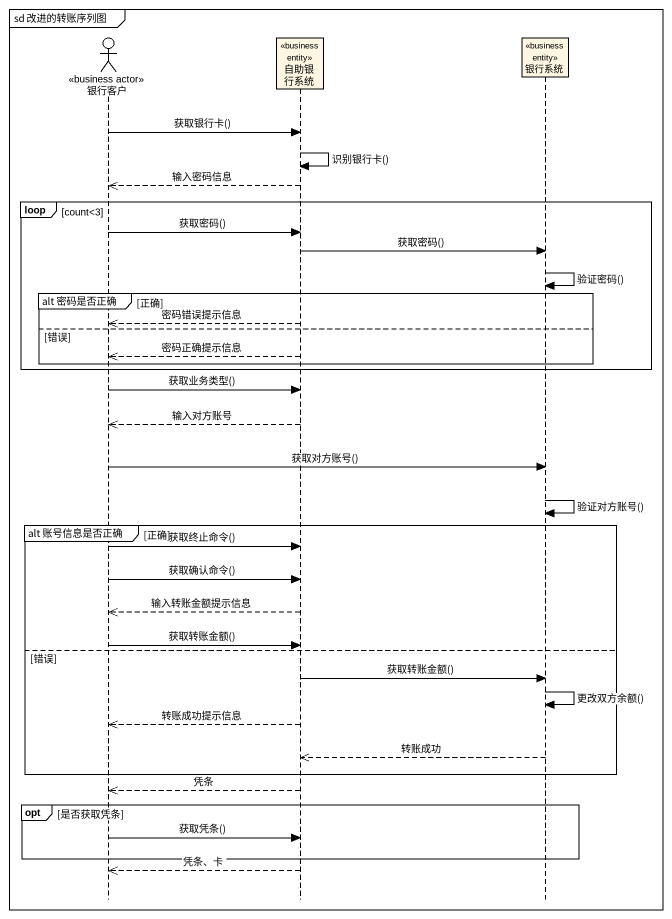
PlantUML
@startuml
mainframe sd 改进的转账序列图
hide footbox
actor 银行客户 <<business actor>>
participant 自助银行系统 <<business entity>>
participant 银行系统 <<business entity>>

银行客户 -> 自助银行系统 : 获取银行卡()
自助银行系统 -> 自助银行系统 : 识别银行卡()
自助银行系统 -->> 银行客户 : 输入密码信息
loop count<3
  银行客户 -> 自助银行系统 : 获取密码()
  自助银行系统 -> 银行系统 : 获取密码()
  银行系统 -> 银行系统 : 验证密码()
  group alt 密码是否正确 [正确]
    自助银行系统 -->> 银行客户 : 密码错误提示信息
  else 错误
    自助银行系统 -->> 银行客户 : 密码正确提示信息
  end
end
银行客户 -> 自助银行系统 : 获取业务类型()
自助银行系统 -->> 银行客户 : 输入对方账号
银行客户 -> 银行系统 : 获取对方账号()
银行系统 -> 银行系统 : 验证对方账号()
group alt 账号信息是否正确 [正确]
  银行客户 -> 自助银行系统 : 获取终止命令()
  银行客户 -> 自助银行系统 : 获取确认命令()
  自助银行系统 -->> 银行客户 : 输入转账金额提示信息
  银行客户 -> 自助银行系统 : 获取转账金额()
else 错误
  自助银行系统 -> 银行系统 : 获取转账金额()
  银行系统 -> 银行系统 : 更改双方余额()
  自助银行系统 -->> 银行客户 : 转账成功提示信息
  银行系统 -->> 自助银行系统 : 转账成功
end
自助银行系统 -->> 银行客户 : 凭条
opt 是否获取凭条
  银行客户 -> 自助银行系统 : 获取凭条()
end
自助银行系统 -->> 银行客户 : 凭条、卡
@enduml
